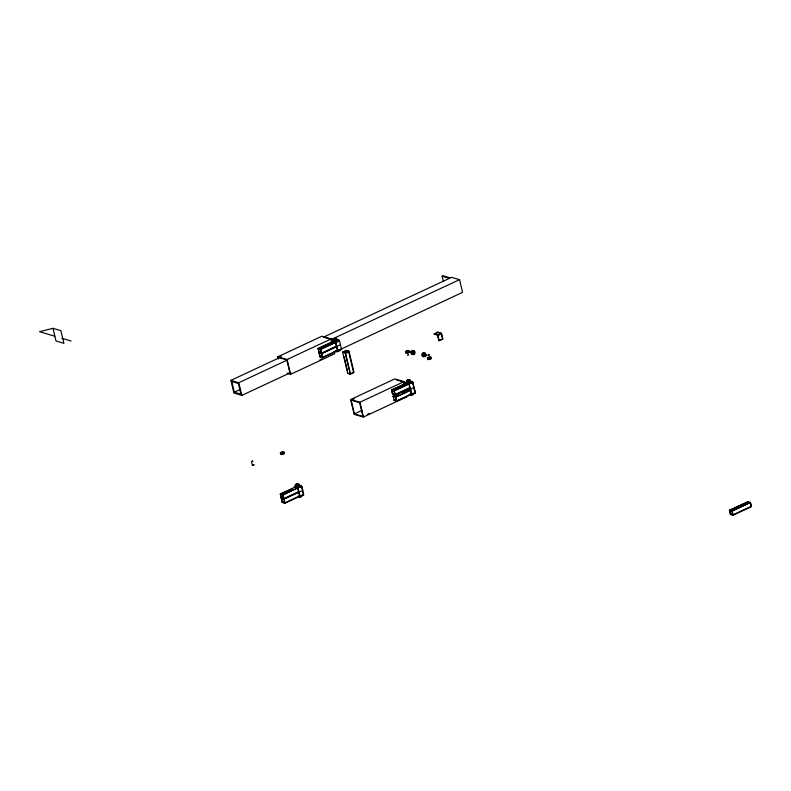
<?xml version="1.0" encoding="UTF-8"?>
<svg xmlns="http://www.w3.org/2000/svg" width="791" height="791" viewBox="0 0 791 791"><rect width="100%" height="100%" fill="white"/><g stroke="black" fill="none" stroke-linecap="round" stroke-linejoin="round"><path stroke-width="1.19" d="M424.757 354.843C424.579 352.796 422.532 355.742 424.381 355.436M296.516 484.24L296.16 484.814M296.19 484.438L297.762 484.359L296.21 484.547M297.752 484.606L297.456 484.033M334.099 338.815L334.633 339.309L335.295 338.706M334.603 339.27L335.74 338.874L334.989 338.518M407.751 351.471C406.643 351.728 405.615 351.431 407.83 350.897M408.245 351.273L407.81 350.799M408.996 380.54L407.879 380.847L407.77 380.174M408.304 380.738L409.016 380.293L408.008 380.194M297.248 484.151C294.825 484.982 298.761 484.784 297.218 484.27M407.622 380.679L409.214 380.145L408.69 380.59M283.168 453.609L281.932 454.014M299.384 496.768L300.481 496.353M428.851 358.728L430.086 358.699M430.462 358.689L429.157 359.134M408.354 352.41L406.999 352.707M407.958 381.658L409.184 381.648M411.538 352.4C410.094 353.557 410.499 350.205 411.656 351.52M413.129 351.847L412.912 353.359M413.021 352.143C415.819 352.311 411.142 354.338 413.525 351.688M413.802 353.399L414.207 352.302M414.029 353.251L413.199 353.547M253.684 465.039L253.001 464.792M412.546 394.412L411.725 394.699M333.98 339.013L335.018 338.627M335.631 338.874L334.84 339.22M409.115 380.333L408.522 380.659M338.004 351.046L337.727 351.174M338.38 350.986L337.302 351.431L337.994 351.174M428.771 358.798L429.365 359.015M252.527 464.861L252.833 464.821M252.675 464.89L253.486 465.237M252.764 465.385L253.674 464.722M300.62 496.511L299.641 496.412M335.513 338.874L334.494 339.29M335.206 339.131L335.73 338.677L334.781 338.746M334.455 338.884L334.672 339.28M442.159 276.207L443.079 275.772L449.664 277.72L448.744 278.145L442.159 276.207L443.276 280.904M278.373 359.074L277.829 356.79L321.977 336.185L331.192 338.904L332.002 342.325M281.596 355.871L278.284 357.413L286.836 359.945L290.119 373.708L287.983 373.075M290.88 372.502L241.828 395.391L233.928 393.058L230.903 380.362L279.955 357.463M277.829 356.79L287.044 359.51L331.192 338.904M230.903 380.362L238.803 382.696L287.855 359.796M331.33 339.497L459.541 279.658L462.567 292.354L322.669 357.72L320.039 356.939L318.041 348.455L333.189 341.386M335.404 342.394L332.111 341.415L333.822 340.031M336.61 346.082L321.453 353.152L319.149 352.47L318.269 348.772L333.416 341.692M331.983 340.891L335.275 341.86L338.953 340.14L339.082 340.674M318.041 348.455L320.671 349.236L339.072 340.644M318.269 348.772L320.573 349.444L338.973 340.862M335.384 342.424L339.507 340.842L341.534 349.306L337.401 350.888L341.534 349.306M234.334 392.198L240.919 394.145L238.388 383.556L231.812 381.608L234.334 392.198L239.91 389.597M319.149 352.47L321.314 351.461M336.837 346.399L321.66 353.488L319.03 352.707L321.215 351.679M338.667 349.83L322.441 357.403L320.137 356.721L319.257 353.023L321.413 352.015M319.257 353.023L321.551 353.706L336.709 346.626M320.137 356.721L322.303 355.713M320.039 356.939L322.194 355.93M335.325 350.739L337.52 351.382L341.198 349.662L341.069 349.138M319.92 359.796L322.125 358.768M287.123 373.312L290.574 374.331L334.722 353.725L334.178 351.441M342.651 352.163L346.329 350.453L348.96 351.224L354.002 372.393L350.324 374.113L347.694 373.332L342.651 352.163L345.281 352.944L348.96 351.224M346.26 350.601L343.047 352.104L345.351 352.786L350.393 373.955L353.607 372.452L348.564 351.283L346.26 350.601L346.824 352.954M434.18 333.842L437.472 334.811L438.827 340.634L442.841 339.013L441.576 333.723L437.898 335.433L434.18 333.842L437.858 332.121L441.151 333.1L442.258 337.856M434.308 334.366L437.067 333.08M437.472 334.811L441.151 333.1M437.571 335.335L441.576 333.723M438.827 340.634L442.841 339.013M407.553 396.449L363.405 417.065L354.19 414.336L350.66 399.524L394.808 378.909L404.023 381.638L404.567 383.912M351.115 400.147L359.668 402.678L362.95 416.432L354.398 413.911L351.115 400.147L354.427 398.605M350.66 399.524L359.875 402.243L404.023 381.638M411.369 394.452L415.374 392.84L412.872 382.231L409.194 383.942L405.595 382.874L407.306 381.489M410.311 387.857L395.164 394.927L392.534 394.145L391.525 389.914L406.673 382.844M410.084 387.541L394.936 394.61L392.633 393.928L391.753 390.23L406.9 383.16M405.467 382.35L408.759 383.319L412.437 381.608L415.156 393.236L411.478 394.946L409.283 394.304M391.525 389.914L394.155 390.695L412.556 382.102M391.753 390.23L394.056 390.912L412.457 382.32L412.892 384.169M392.633 393.928L394.798 392.919M392.534 394.145L394.699 393.137M354.398 413.911L362.12 410.302M414.098 388.421L415.107 392.662L396.716 401.245L394.086 400.464L393.078 396.232L410.391 388.154M398.713 394.017L393.305 396.548L395.609 397.23L410.756 390.161M401.957 392.504L409.53 388.974M410.43 389.261L413.782 387.442M393.078 396.232L395.708 397.013L410.855 389.943M396.35 399.237L394.185 400.256L396.489 400.928L412.714 393.354M394.086 400.464L396.251 399.455M367.37 414.375L369.575 413.347M299.295 496.857L303.428 495.196L303.309 494.662L284.898 503.244L282.268 502.473L280.281 493.98L295.429 486.91M298.84 491.606L283.692 498.676L281.388 497.994L280.508 494.296L292.403 488.739M298.059 488.087L300.086 496.55L303.764 494.83L301.747 486.366L298.059 488.087L294.222 486.416L297.505 487.385L301.193 485.674L302.755 490.598L298.622 492.18M280.281 493.98L282.911 494.761L301.302 486.168M280.508 494.296L282.802 494.978L301.203 486.386M281.388 497.994L283.554 496.985M283.445 497.203L281.26 498.231L283.92 498.992L282.911 494.761M300.906 495.354L284.671 502.938L282.367 502.255L281.487 498.548L283.653 497.539M299.067 491.923L283.89 499.012L284.898 503.244M298.939 492.16L283.791 499.23L281.487 498.548M282.367 502.255L284.533 501.247M282.268 502.473L284.434 501.454M729.411 510.215L747.811 501.632L750.441 502.404L751.45 506.635L733.059 515.228L730.419 514.447L729.411 510.215L732.051 510.996L750.441 502.404M729.638 510.531L731.942 511.204L750.343 502.621L751.223 506.329L732.832 514.911L730.528 514.229L729.638 510.531L748.039 501.939M730.528 514.229L732.684 513.221M730.419 514.447L732.585 513.438M282.011 453.639L282.703 453.451M338.212 351.085L337.361 351.234M300.442 496.61L297.564 496.264M407.889 351.372L406.95 351.58M407.79 380.273L408.729 380.066M408.107 380.283L407.405 380.748L408.571 380.619M408.255 354.754L407.612 355.218L408.611 354.704M296.763 484.26L297.683 484.141M52.997 328.314L56.023 341.02L63.913 343.353L60.887 330.648L52.997 328.314L39.55 331.696L54.757 336.195M253.021 465.464L252.369 465.365M334.623 339.369L333.851 339.112M407.494 380.698L408.156 380.738M296.902 484.804L296.239 484.774M253.466 464.614L254.069 464.861M459.541 279.658L451.641 277.325L323.44 337.164L329.916 339.023M336.758 339.497L338.953 340.14M336.887 340.021L339.507 340.842M340.071 344.935L336.393 346.656M319.05 352.687L321.68 353.468M412.437 381.608L410.242 380.955A2.007 0.692 -13.4 0 1 408.601 382.36A2.007 0.692 -13.4 0 1 406.861 381.667M409.926 381.331L412.872 382.231M396.34 379.858L402.748 381.746M348.089 373.273L350.393 373.955M61.777 338.271L71.131 341.03M298.998 485.021L301.193 485.674M299.127 485.555L301.747 486.366M251.578 461.529L252.932 461.104L251.518 461.479L252.408 465.187M413.663 351.679L414.286 352.559M413.258 353.567L412.655 352.934M732.051 510.996L733.059 515.228M731.942 511.204L732.832 514.911M437.858 332.121L437.987 332.655M437.898 335.433L439.163 340.723M409.194 383.942L411.696 394.551M408.759 383.319L411.478 394.946M403.825 382.063L404.369 384.357M394.155 390.695L395.164 394.927M395.708 397.013L396.716 401.245M394.056 390.912L394.936 394.61M395.609 397.23L396.489 400.928M359.875 402.243L363.405 417.065M346.329 350.453L346.893 352.806M345.281 352.944L350.324 374.113M344.164 356.81L347.526 370.93M335.829 342.552L337.856 351.016M335.275 341.86L337.52 351.382M330.984 339.339L331.538 341.633M320.671 349.236L322.669 357.72M320.573 349.444L321.453 353.152M321.551 353.706L322.441 357.403M287.044 359.51L290.574 374.331M302.538 491.488L303.062 493.643M297.505 487.385L299.749 496.906M282.802 494.978L283.692 498.676M238.803 382.696L241.828 395.391M336.452 339.408A2.007 0.692 -13.4 0 1 336.6 340.328A2.007 0.692 -13.4 0 1 333.98 341.01A2.007 0.692 -13.4 0 1 333.377 340.209M339.042 350.176A2.007 0.692 -13.4 0 1 338.39 351.412A2.007 0.692 -13.4 0 1 335.621 351.481M338.538 350.057A2.007 0.692 -13.4 0 1 338.113 350.245M298.691 484.932A2.007 0.692 -13.4 0 1 297.851 486.287A2.007 0.692 -13.4 0 1 295.419 485.941M300.896 495.66A2.007 0.692 -13.4 0 1 301.055 496.748A2.007 0.692 -13.4 0 1 298.009 497.144M300.768 495.581A2.007 0.692 -13.4 0 1 300.343 495.769M413.367 393.799A2.007 0.692 -13.4 0 1 412.437 394.936A2.007 0.692 -13.4 0 1 409.827 395.144M409.352 351.777A2.007 0.692 -13.4 0 1 408.818 352.826A2.007 0.692 -13.4 0 1 406.188 353.261A2.007 0.692 -13.4 0 1 406.267 352.292M413.742 353.824A2.007 1.622 -73.5 0 1 411.182 353.528A2.007 1.622 -73.5 0 1 412.368 350.591A2.007 1.622 -73.5 0 1 414.316 352.4M424.016 356.355A2.007 1.622 -73.5 0 1 421.959 355.634A2.007 1.622 -73.5 0 1 422.621 353.004A2.007 1.622 -73.5 0 1 424.807 353.261M424.718 355.663A2.007 1.622 -73.5 0 1 424.401 356.059M425.677 355.416A2.007 1.622 -73.5 0 1 422.918 356.247A2.007 1.622 -73.5 0 1 423.749 352.964A2.007 1.622 -73.5 0 1 425.805 354.912M430.531 357.937A2.007 0.692 -13.4 0 1 431.036 358.817A2.007 0.692 -13.4 0 1 428.307 359.569A2.007 0.692 -13.4 0 1 427.812 358.689M283.583 452.927A2.007 0.692 -13.4 0 1 284.088 453.807A2.007 0.692 -13.4 0 1 281.359 454.548A2.007 0.692 -13.4 0 1 280.854 453.678M425.222 355.238C426.112 357.74 426.883 353.013 425.222 355.238M412.853 352.479C413.475 355.03 414.652 350.66 412.843 352.539M281.537 452.62L282.881 452.383L281.537 452.62M428.485 357.641L429.849 357.463L428.485 357.641M427.961 355.08L429.325 354.852L427.961 355.08M333.851 339.843A2.007 0.692 -13.4 0 0 336.768 338.607A2.007 0.692 -13.4 0 0 333.812 338.627A2.007 0.692 -13.4 0 0 333.851 339.843M296.081 485.367A2.007 0.692 -13.4 0 0 298.998 484.141A2.007 0.692 -13.4 0 0 296.042 484.161A2.007 0.692 -13.4 0 0 296.081 485.367M407.335 381.302A2.007 0.692 -13.4 0 0 410.252 380.066A2.007 0.692 -13.4 0 0 407.286 380.095A2.007 0.692 -13.4 0 0 407.335 381.302M406.436 352.143A2.007 0.692 -13.4 0 0 409.352 350.907A2.007 0.692 -13.4 0 0 406.396 350.927A2.007 0.692 -13.4 0 0 406.436 352.143M414.108 354.368A2.007 1.622 -73.5 0 0 414.336 350.937A2.007 1.622 -73.5 0 0 411.755 352.766A2.007 1.622 -73.5 0 0 414.108 354.368M428.03 358.402A2.007 0.692 -13.4 0 0 431.095 357.235A2.007 0.692 -13.4 0 0 428.307 357.127A2.007 0.692 -13.4 0 0 428.03 358.402M281.082 453.381A2.007 0.692 -13.4 0 0 284.147 452.225A2.007 0.692 -13.4 0 0 281.349 452.106A2.007 0.692 -13.4 0 0 281.082 453.381"/></g></svg>
